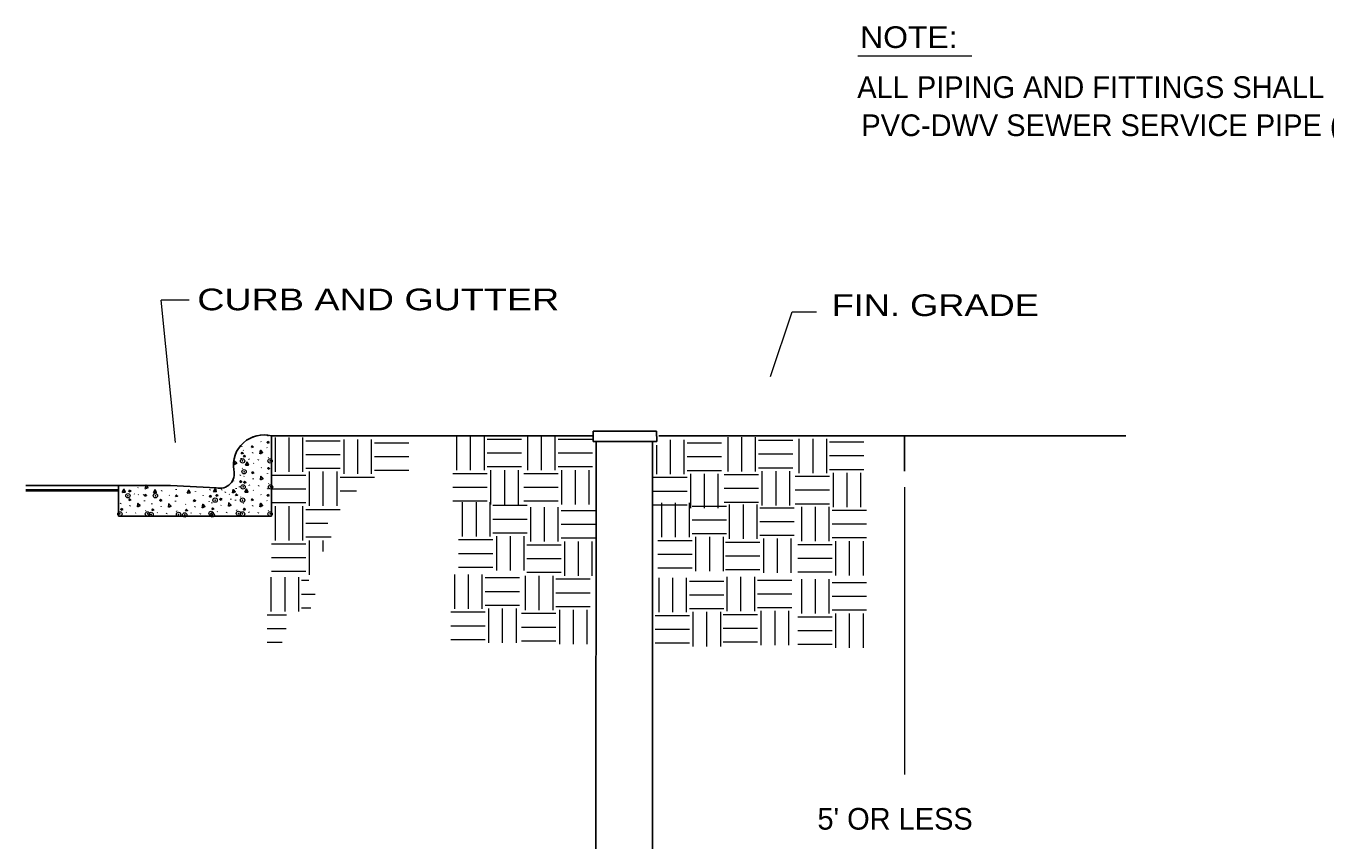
# Model space of a CAD drawing. Extents: x -7169 to 22381, y -5981 to 22381.
# Drawn here: x -6509 to 386, y 135 to 4455 of the extents above; entities that cross this region are included whole.
import ezdxf

# ---------------------------------------------------------------- set-up
doc = ezdxf.new("R2010")
doc.units = 0
doc.header["$LTSCALE"] = 46
doc.header["$PDMODE"] = 32
doc.header["$PDSIZE"] = 23
doc.layers.add('63', color=7, linetype='Continuous', lineweight=13)

msp = doc.modelspace()

# ---------------------------------------------------------------- linework, layer by layer
at = {"layer": '63'}
for p, q in [((-2094.14, 4296.03), (-1488.48, 4296.03)), ((-5642.63, 3000.04), (-5791, 3000.04)), ((-5716.4, 2244.21), (-5791, 3000.04)), ((-2557.43, 2595.22), (-2443.32, 2938.69)), ((-2443.32, 2938.69), (-2314.12, 2938.69)), ((-4224.05, 2279.44), (-4224.05, 2097.15)), ((-4151.13, 2279.44), (-4151.13, 2097.15)), ((-4078.22, 2279.44), (-4078.22, 2097.15)), ((-3848.2, 2279.44), (-3848.2, 2097.15)), ((-3775.29, 2279.44), (-3775.29, 2097.15)), ((-3702.37, 2279.44), (-3702.37, 2097.15)), ((-5187.04, 2271.31), (-5187.04, 2089.02)), ((-5114.12, 2271.31), (-5114.12, 2089.02)), ((-5041.2, 2271.31), (-5041.2, 2089.02)), ((-5024.32, 2254.36), (-4842.03, 2254.36)), ((-4822.76, 2260.25), (-4822.76, 2077.96)), ((-4749.84, 2260.25), (-4749.84, 2077.96)), ((-4676.93, 2260.25), (-4676.93, 2077.96)), ((-4660.05, 2243.3), (-4477.76, 2243.3)), ((-4061.34, 2262.48), (-3879.05, 2262.48)), ((-3685.49, 2262.48), (-3503.2, 2262.48)), ((-3163.21, 2230.7), (-3163.21, 2077.13)), ((-3090.3, 2259.42), (-3090.3, 2077.13)), ((-3017.38, 2259.42), (-3017.38, 2077.13)), ((-3000.5, 2242.47), (-2818.21, 2242.47)), ((-2784.06, 2273.87), (-2784.06, 2091.58)), ((-2711.15, 2273.87), (-2711.15, 2091.58)), ((-2638.23, 2273.87), (-2638.23, 2091.58)), ((-2621.35, 2256.91), (-2439.06, 2256.91)), ((-2406.56, 2264.99), (-2406.56, 2082.7)), ((-2333.65, 2264.99), (-2333.65, 2082.7)), ((-2260.73, 2264.99), (-2260.73, 2082.7)), ((-2243.85, 2248.04), (-2061.56, 2248.04)), ((-5024.32, 2181.44), (-4842.03, 2181.44)), ((-4660.05, 2170.38), (-4477.76, 2170.38)), ((-4061.34, 2189.57), (-3879.05, 2189.57)), ((-3685.49, 2189.57), (-3503.2, 2189.57)), ((-3000.5, 2169.55), (-2818.21, 2169.55)), ((-2621.35, 2184), (-2439.06, 2184)), ((-2243.85, 2175.12), (-2061.56, 2175.12)), ((-5206.61, 2072.06), (-5024.32, 2072.06)), ((-5024.32, 2108.52), (-4842.03, 2108.52)), ((-5006.09, 2090.29), (-5006.09, 1908)), ((-4933.18, 2090.29), (-4933.18, 1908)), ((-4860.26, 2090.29), (-4860.26, 1908)), ((-4660.05, 2097.46), (-4477.76, 2097.46)), ((-4243.63, 2080.19), (-4061.34, 2080.19)), ((-4061.34, 2116.65), (-3879.05, 2116.65)), ((-4043.11, 2098.42), (-4043.11, 1916.13)), ((-3970.19, 2098.42), (-3970.19, 1916.13)), ((-3897.27, 2098.42), (-3897.27, 1916.13)), ((-3867.78, 2080.19), (-3685.49, 2080.19)), ((-3685.49, 2116.65), (-3503.2, 2116.65)), ((-3667.26, 2098.42), (-3667.26, 1916.13)), ((-3594.34, 2098.42), (-3594.34, 1916.13)), ((-3521.43, 2098.42), (-3521.43, 1916.13)), ((-3000.5, 2096.63), (-2818.21, 2096.63)), ((-2982.27, 2078.4), (-2982.27, 1896.11)), ((-2909.35, 2078.4), (-2909.35, 1896.11)), ((-2836.44, 2078.4), (-2836.44, 1896.11)), ((-2803.64, 2074.62), (-2621.35, 2074.62)), ((-2621.35, 2111.08), (-2439.06, 2111.08)), ((-2603.12, 2092.85), (-2603.12, 1910.56)), ((-2530.2, 2092.85), (-2530.2, 1910.56)), ((-2457.29, 2092.85), (-2457.29, 1910.56)), ((-2243.85, 2102.2), (-2061.56, 2102.2)), ((-2225.62, 2083.97), (-2225.62, 1901.68)), ((-2152.71, 2083.97), (-2152.71, 1901.68)), ((-2079.79, 2083.97), (-2079.79, 1901.68)), ((-4842.34, 2061), (-4660.05, 2061)), ((-4243.63, 2007.28), (-4061.34, 2007.28)), ((-3867.78, 2007.28), (-3685.49, 2007.28)), ((-3182.79, 2060.17), (-3000.5, 2060.17)), ((-2803.64, 2001.71), (-2621.35, 2001.71)), ((-2426.14, 2065.74), (-2243.85, 2065.74)), ((-1845.53, 2007.17), (-1845.53, 483.4)), ((-5206.61, 1999.15), (-5024.32, 1999.15)), ((-4842.34, 1988.09), (-4755.69, 1988.09)), ((-4243.63, 1934.36), (-4061.34, 1934.36)), ((-3867.78, 1934.36), (-3685.49, 1934.36)), ((-3182.79, 1987.26), (-3000.5, 1987.26)), ((-2426.14, 1992.83), (-2243.85, 1992.83)), ((-5206.61, 1926.23), (-5024.32, 1926.23)), ((-5187.04, 1906.32), (-5187.04, 1724.02)), ((-5114.12, 1906.32), (-5114.12, 1724.02)), ((-5041.2, 1906.32), (-5041.2, 1724.02)), ((-5024.32, 1889.36), (-4842.03, 1889.36)), ((-4193.56, 1928.44), (-4193.56, 1746.14)), ((-4120.64, 1928.44), (-4120.64, 1746.14)), ((-4047.73, 1928.44), (-4047.73, 1746.14)), ((-4030.85, 1911.48), (-3848.55, 1911.48)), ((-3832.13, 1901.19), (-3832.13, 1718.9)), ((-3759.22, 1901.19), (-3759.22, 1718.9)), ((-3686.3, 1901.19), (-3686.3, 1718.9)), ((-3669.42, 1884.24), (-3487.13, 1884.24)), ((-3182.79, 1914.34), (-3000.5, 1914.34)), ((-3136.02, 1924.52), (-3136.02, 1742.23)), ((-3063.11, 1924.52), (-3063.11, 1742.23)), ((-2990.19, 1924.52), (-2990.19, 1742.23)), ((-2973.31, 1907.57), (-2791.02, 1907.57)), ((-2803.64, 1928.79), (-2621.35, 1928.79)), ((-2776.25, 1915.64), (-2776.25, 1733.35)), ((-2703.33, 1915.64), (-2703.33, 1733.35)), ((-2630.42, 1915.64), (-2630.42, 1733.35)), ((-2613.53, 1898.69), (-2431.24, 1898.69)), ((-2426.14, 1919.91), (-2243.85, 1919.91)), ((-2393.19, 1902.85), (-2393.19, 1720.56)), ((-2320.27, 1902.85), (-2320.27, 1720.56)), ((-2247.36, 1902.85), (-2247.36, 1720.56)), ((-2230.48, 1885.9), (-2048.19, 1885.9)), ((-5024.32, 1816.45), (-4907.22, 1816.45)), ((-4030.85, 1838.57), (-3848.55, 1838.57)), ((-3669.42, 1811.32), (-3487.13, 1811.32)), ((-2973.31, 1834.65), (-2791.02, 1834.65)), ((-2613.53, 1825.77), (-2431.24, 1825.77)), ((-2230.48, 1812.98), (-2048.19, 1812.98)), ((-5024.32, 1743.53), (-4889.9, 1743.53)), ((-5006.09, 1725.3), (-5006.09, 1543.01)), ((-4933.18, 1725.3), (-4933.18, 1665.55)), ((-4213.14, 1729.19), (-4030.85, 1729.19)), ((-4030.85, 1765.65), (-3848.55, 1765.65)), ((-4012.62, 1747.42), (-4012.62, 1565.13)), ((-3939.7, 1747.42), (-3939.7, 1565.13)), ((-3866.78, 1747.42), (-3866.78, 1565.13)), ((-3669.42, 1738.41), (-3487.13, 1738.41)), ((-3155.6, 1725.28), (-2973.31, 1725.28)), ((-2973.31, 1761.73), (-2791.02, 1761.73)), ((-2955.08, 1743.51), (-2955.08, 1561.21)), ((-2882.16, 1743.51), (-2882.16, 1561.21)), ((-2809.25, 1743.51), (-2809.25, 1561.21)), ((-2613.53, 1752.86), (-2431.24, 1752.86)), ((-2595.31, 1734.63), (-2595.31, 1552.34)), ((-2522.39, 1734.63), (-2522.39, 1552.34)), ((-2449.47, 1734.63), (-2449.47, 1552.34)), ((-2230.48, 1740.06), (-2048.19, 1740.06)), ((-5206.61, 1707.07), (-5024.32, 1707.07)), ((-4213.14, 1656.28), (-4030.85, 1656.28)), ((-3851.71, 1701.95), (-3669.42, 1701.95)), ((-3651.19, 1720.18), (-3651.19, 1537.89)), ((-3578.27, 1720.18), (-3578.27, 1537.89)), ((-3505.36, 1720.18), (-3505.36, 1537.89)), ((-2795.83, 1716.4), (-2613.53, 1716.4)), ((-2412.77, 1703.6), (-2230.48, 1703.6)), ((-2212.25, 1721.83), (-2212.25, 1539.54)), ((-2139.33, 1721.83), (-2139.33, 1539.54)), ((-2066.42, 1721.83), (-2066.42, 1539.54)), ((-5206.61, 1634.15), (-5024.32, 1634.15)), ((-3851.71, 1629.03), (-3669.42, 1629.03)), ((-3155.6, 1652.36), (-2973.31, 1652.36)), ((-2795.83, 1643.48), (-2613.53, 1643.48)), ((-2412.77, 1630.69), (-2230.48, 1630.69)), ((-5209.11, 1530.26), (-5209.11, 1347.97)), ((-5206.61, 1561.24), (-5024.32, 1561.24)), ((-5136.2, 1530.26), (-5136.2, 1347.97)), ((-5063.28, 1530.26), (-5063.28, 1347.97)), ((-4235.17, 1544.62), (-4235.17, 1362.33)), ((-4213.14, 1583.36), (-4030.85, 1583.36)), ((-4162.25, 1544.62), (-4162.25, 1362.33)), ((-4089.33, 1544.62), (-4089.33, 1362.33)), ((-4072.45, 1527.67), (-3890.16, 1527.67)), ((-3859.32, 1537.4), (-3859.32, 1355.11)), ((-3851.71, 1556.12), (-3669.42, 1556.12)), ((-3786.4, 1537.4), (-3786.4, 1355.11)), ((-3713.49, 1537.4), (-3713.49, 1355.11)), ((-3696.61, 1520.45), (-3514.32, 1520.45)), ((-3155.6, 1579.44), (-2973.31, 1579.44)), ((-3150.44, 1526.26), (-3150.44, 1343.97)), ((-3077.53, 1526.26), (-3077.53, 1343.97)), ((-3004.61, 1526.26), (-3004.61, 1343.97)), ((-2795.83, 1570.56), (-2613.53, 1570.56)), ((-2789.02, 1531.83), (-2789.02, 1349.54)), ((-2716.1, 1531.83), (-2716.1, 1349.54)), ((-2643.18, 1531.83), (-2643.18, 1349.54)), ((-2412.77, 1557.77), (-2230.48, 1557.77)), ((-2393.19, 1519.04), (-2393.19, 1336.74)), ((-2320.27, 1519.04), (-2320.27, 1336.74)), ((-2247.36, 1519.04), (-2247.36, 1336.74)), ((-5046.4, 1513.31), (-5008.24, 1513.31)), ((-4072.45, 1454.75), (-3890.16, 1454.75)), ((-2987.73, 1509.31), (-2805.44, 1509.31)), ((-2626.3, 1514.88), (-2444.01, 1514.88)), ((-2230.48, 1502.08), (-2048.19, 1502.08)), ((-5046.4, 1440.39), (-4973.95, 1440.39)), ((-4072.45, 1381.84), (-3890.16, 1381.84)), ((-3696.61, 1447.53), (-3514.32, 1447.53)), ((-2987.73, 1436.39), (-2805.44, 1436.39)), ((-2626.3, 1441.96), (-2444.01, 1441.96)), ((-2230.48, 1429.17), (-2048.19, 1429.17)), ((-5228.69, 1331.02), (-5126.97, 1331.02)), ((-5046.4, 1367.48), (-4997.49, 1367.48)), ((-4254.75, 1345.38), (-4072.45, 1345.38)), ((-4054.22, 1363.61), (-4054.22, 1181.32)), ((-3981.31, 1363.61), (-3981.31, 1181.32)), ((-3908.39, 1363.61), (-3908.39, 1181.32)), ((-3878.9, 1338.16), (-3696.61, 1338.16)), ((-3696.61, 1374.61), (-3514.32, 1374.61)), ((-3678.38, 1356.38), (-3678.38, 1174.09)), ((-3605.46, 1356.38), (-3605.46, 1174.09)), ((-3532.54, 1356.38), (-3532.54, 1174.09)), ((-3170.02, 1327.02), (-2987.73, 1327.02)), ((-2987.73, 1363.47), (-2805.44, 1363.47)), ((-2969.5, 1345.25), (-2969.5, 1162.95)), ((-2896.58, 1345.25), (-2896.58, 1162.95)), ((-2823.67, 1345.25), (-2823.67, 1162.95)), ((-2808.6, 1332.59), (-2626.3, 1332.59)), ((-2626.3, 1369.04), (-2444.01, 1369.04)), ((-2608.07, 1350.81), (-2608.07, 1168.52)), ((-2535.16, 1350.81), (-2535.16, 1168.52)), ((-2462.24, 1350.81), (-2462.24, 1168.52)), ((-2412.77, 1319.79), (-2230.48, 1319.79)), ((-2230.48, 1356.25), (-2048.19, 1356.25)), ((-2212.25, 1338.02), (-2212.25, 1155.73)), ((-2139.33, 1338.02), (-2139.33, 1155.73)), ((-2066.42, 1338.02), (-2066.42, 1155.73)), ((-5228.69, 1258.1), (-5128.61, 1258.1)), ((-4254.75, 1272.46), (-4072.45, 1272.46)), ((-3878.9, 1265.24), (-3696.61, 1265.24)), ((-3170.02, 1254.1), (-2987.73, 1254.1)), ((-2808.6, 1259.67), (-2626.3, 1259.67)), ((-2412.77, 1246.88), (-2230.48, 1246.88)), ((-5228.69, 1185.18), (-5149.04, 1185.18)), ((-4254.75, 1199.55), (-4072.45, 1199.55)), ((-3878.9, 1192.32), (-3696.61, 1192.32)), ((-3170.02, 1181.18), (-2987.73, 1181.18)), ((-2808.6, 1186.75), (-2626.3, 1186.75)), ((-2412.77, 1173.96), (-2230.48, 1173.96))]:
    msp.add_line(p, q, dxfattribs=at)
at = {"layer": '63', "lineweight": 25}
for p, q in [((-5226.79, 2278.14), (-5225.49, 2281.06)), ((-5205.55, 2279.57), (-5205.55, 1853.68)), ((-5205.55, 2279.57), (-5121.45, 2279.57)), ((-5149.04, 2279.57), (-3501.17, 2279.57)), ((-3498.31, 2249.83), (-3498.42, 2305.56)), ((-3498.42, 2305.23), (-3162.59, 2305.23)), ((-3162.59, 2305.23), (-3161.16, 2249.83)), ((-3149.73, 2279.57), (-2944.62, 2279.57)), ((-2944.62, 2279.57), (-672.21, 2279.57)), ((-1845.53, 2282.08), (-1845.53, 2091.87)), ((-5364.56, 2220.84), (-5363.26, 2223.76)), ((-5303.52, 2270.69), (-5302.22, 2273.61)), ((-5263.04, 2249.98), (-5261.75, 2248.03)), ((-5230.32, 2218.92), (-5229.99, 2216)), ((-3498.31, 2249.83), (-3161.16, 2249.83)), ((-3485.22, -1028.81), (-3483.56, 2249.31)), ((-3183.33, -1028.81), (-3183.33, 2249.83)), ((-5368.08, 2161.62), (-5367.76, 2158.7)), ((-5355.96, 2201.73), (-5354.67, 2204.65)), ((-5326.55, 2157.24), (-5325.26, 2155.3)), ((-5306.75, 2188.46), (-5305.46, 2191.38)), ((-5277.29, 2150.91), (-5275.99, 2153.82)), ((-5224.33, 2165.48), (-5223.03, 2163.54)), ((-5224.19, 2140.1), (-5222.89, 2143.02)), ((-5372.35, 2069.78), (-5371.06, 2072.69)), ((-5362.1, 2108.18), (-5360.8, 2106.24)), ((-5300.92, 2132.65), (-5299.62, 2135.57)), ((-5260.44, 2111.93), (-5259.15, 2109.99)), ((-5227.72, 2080.88), (-5227.39, 2077.96)), ((-6098.36, 2016.09), (-6509.39, 2016.09)), ((-6367.49, 2016.09), (-6341.21, 2016.09)), ((-6120.44, 2016.09), (-5741.83, 2016.09)), ((-6019.05, 1853.68), (-6019.05, 2016.09)), ((-5915.02, 2003.54), (-5913.72, 2006.45)), ((-5741.83, 2016.09), (-5499.23, 2003.3)), ((-5408.61, 2041.61), (-5407.32, 2039.67)), ((-5394.36, 1999.27), (-5393.06, 2002.19)), ((-5375.88, 2010.55), (-5375.56, 2007.64)), ((-5353.36, 2063.69), (-5352.07, 2066.61)), ((-5323.95, 2019.2), (-5322.66, 2017.26)), ((-5304.15, 2050.42), (-5302.86, 2053.34)), ((-5274.69, 2012.87), (-5273.39, 2015.78)), ((-5226.79, 1996.85), (-5225.49, 1999.77)), ((-5221.73, 2027.44), (-5220.44, 2025.5)), ((-5954.4, 1988.92), (-5953.1, 1991.83)), ((-5934.82, 1972.32), (-5933.52, 1970.38)), ((-5913.92, 1968.2), (-5912.63, 1966.25)), ((-5885.56, 1965.98), (-5884.26, 1968.9)), ((-5881.19, 1937.14), (-5880.87, 1934.23)), ((-5877.67, 1996.36), (-5876.37, 1999.28)), ((-5832.6, 1980.56), (-5831.3, 1978.62)), ((-5789.42, 1986.5), (-5788.13, 1989.41)), ((-5748.95, 1965.78), (-5747.66, 1963.83)), ((-5716.22, 1934.72), (-5715.9, 1931.81)), ((-5712.69, 1993.94), (-5711.4, 1996.86)), ((-5610.25, 1984.19), (-5608.95, 1987.11)), ((-5569.78, 1963.48), (-5568.48, 1961.53)), ((-5537.05, 1932.42), (-5536.72, 1929.5)), ((-5533.52, 1991.64), (-5532.22, 1994.56)), ((-5501.53, 1993.37), (-5500.23, 1996.29)), ((-5472.12, 1948.88), (-5470.83, 1946.94)), ((-5471.09, 1991.82), (-5469.79, 1994.74)), ((-5452.32, 1980.1), (-5451.02, 1983.01)), ((-5430.61, 1971.11), (-5429.32, 1969.16)), ((-5422.86, 1942.54), (-5421.56, 1945.46)), ((-5397.89, 1940.05), (-5397.56, 1937.13)), ((-5369.9, 1957.12), (-5368.6, 1955.18)), ((-5303.52, 1989.4), (-5302.22, 1992.32)), ((-5263.04, 1968.68), (-5261.75, 1966.74)), ((-5230.32, 1937.63), (-5229.99, 1934.71)), ((-6006.84, 1919.96), (-6005.55, 1922.87)), ((-5977.43, 1875.47), (-5976.14, 1873.52)), ((-5957.63, 1906.68), (-5956.34, 1909.6)), ((-5928.17, 1869.13), (-5926.87, 1872.04)), ((-5875.21, 1883.71), (-5873.91, 1881.76)), ((-5841.87, 1917.54), (-5840.58, 1920.45)), ((-5812.46, 1873.05), (-5811.17, 1871.1)), ((-5792.66, 1904.26), (-5791.36, 1907.18)), ((-5763.2, 1866.71), (-5761.9, 1869.62)), ((-5710.24, 1881.29), (-5708.94, 1879.34)), ((-5662.69, 1915.23), (-5661.4, 1918.15)), ((-5633.29, 1870.74), (-5631.99, 1868.8)), ((-5613.49, 1901.96), (-5612.19, 1904.88)), ((-5584.02, 1864.41), (-5582.73, 1867.32)), ((-5531.06, 1878.98), (-5529.77, 1877.04)), ((-5523.53, 1922.86), (-5522.24, 1925.78)), ((-5494.13, 1878.37), (-5492.83, 1876.43)), ((-5474.32, 1909.59), (-5473.03, 1912.51)), ((-5444.86, 1872.04), (-5443.56, 1874.95)), ((-5391.9, 1886.61), (-5390.61, 1884.67)), ((-5355.96, 1920.44), (-5354.67, 1923.36)), ((-5326.55, 1875.95), (-5325.26, 1874.01)), ((-5306.75, 1907.17), (-5305.46, 1910.08)), ((-5277.29, 1869.62), (-5275.99, 1872.53)), ((-5224.33, 1884.19), (-5223.03, 1882.25)), ((-5205.55, 1853.68), (-6019.05, 1853.68))]:
    msp.add_line(p, q, dxfattribs=at)
at = {"layer": '63', "lineweight": 40}
msp.add_line((-6023.59, 1990.4), (-6509.39, 1990.4), dxfattribs=at)
at = {"layer": '63', "lineweight": 25}
for points in [[(-5313.16, 2218.41), (-5309.28, 2226.51), (-5302.81, 2221.65)], [(-5229.05, 2241.56), (-5225.17, 2249.65), (-5218.69, 2244.79)], [(-5366.82, 2184.26), (-5362.94, 2192.35), (-5356.46, 2187.49)], [(-5355.32, 2167.74), (-5351.43, 2175.83), (-5344.95, 2170.98)], [(-5310.56, 2080.37), (-5306.68, 2088.47), (-5300.21, 2083.61)], [(-5226.45, 2103.52), (-5222.57, 2111.61), (-5216.09, 2106.75)], [(-5374.62, 2033.19), (-5370.73, 2041.29), (-5364.26, 2036.43)], [(-5352.72, 2029.7), (-5348.83, 2037.79), (-5342.36, 2032.94)], [(-5964.04, 1936.64), (-5960.16, 1944.73), (-5953.68, 1939.87)], [(-5963.58, 1982.82), (-5959.69, 1990.91), (-5953.22, 1986.05)], [(-5879.93, 1959.78), (-5876.05, 1967.87), (-5869.57, 1963.02)], [(-5799.07, 1934.22), (-5795.19, 1942.31), (-5788.71, 1937.45)], [(-5714.96, 1957.36), (-5711.08, 1965.45), (-5704.6, 1960.6)], [(-5619.89, 1931.91), (-5616.01, 1940.01), (-5609.54, 1935.15)], [(-5535.78, 1955.06), (-5531.9, 1963.15), (-5525.42, 1958.29)], [(-5500.88, 1959.38), (-5497, 1967.47), (-5490.52, 1962.61)], [(-5480.73, 1939.54), (-5476.85, 1947.64), (-5470.38, 1942.78)], [(-5396.62, 1962.69), (-5392.74, 1970.78), (-5386.26, 1965.92)], [(-5313.16, 1937.12), (-5309.28, 1945.22), (-5302.81, 1940.36)], [(-5229.05, 1960.27), (-5225.17, 1968.36), (-5218.69, 1963.5)], [(-6006.2, 1885.96), (-6002.31, 1894.06), (-5995.83, 1889.2)], [(-5841.22, 1883.54), (-5837.34, 1891.64), (-5830.86, 1886.78)], [(-5662.05, 1881.24), (-5658.16, 1889.33), (-5651.69, 1884.48)], [(-5522.89, 1888.87), (-5519, 1896.96), (-5512.53, 1892.11)], [(-5355.32, 1886.45), (-5351.43, 1894.54), (-5344.95, 1889.69)]]:
    msp.add_lwpolyline(points, close=True, dxfattribs=at)
for points in [[(-5405.13, 2127.81), (-5402.57, 2146.32), (-5390.97, 2134.34), (-5404.83, 2127.92)], [(-5344.62, 2123.91), (-5335.88, 2140.42), (-5329.08, 2125.21), (-5344.3, 2123.91)], [(-5267.36, 2185.11), (-5264.8, 2203.62), (-5253.2, 2191.64), (-5267.06, 2185.22)], [(-5875.63, 2000.19), (-5873.06, 2018.69), (-5861.47, 2006.72), (-5875.33, 2000.3)], [(-5514.79, 1983.09), (-5506.05, 1999.59), (-5499.25, 1984.38), (-5514.47, 1983.09)], [(-5264.76, 2047.07), (-5262.2, 2065.57), (-5250.6, 2053.6), (-5264.46, 2047.18)], [(-5998.1, 1980.18), (-5989.36, 1996.69), (-5982.56, 1981.47), (-5997.78, 1980.18)], [(-5833.13, 1977.76), (-5824.39, 1994.27), (-5817.59, 1979.05), (-5832.81, 1977.76)], [(-5653.95, 1975.46), (-5645.21, 1991.96), (-5638.41, 1976.75), (-5653.63, 1975.46)], [(-5412.93, 1976.75), (-5410.36, 1995.25), (-5398.77, 1983.28), (-5412.63, 1976.86)], [(-5347.22, 1980.66), (-5338.48, 1997.17), (-5331.68, 1981.96), (-5346.9, 1980.66)], [(-5918.24, 1903.34), (-5915.68, 1921.84), (-5904.08, 1909.86), (-5917.94, 1903.44)], [(-5753.27, 1900.91), (-5750.71, 1919.42), (-5739.11, 1907.44), (-5752.97, 1901.02)], [(-5574.1, 1898.61), (-5571.53, 1917.11), (-5559.94, 1905.14), (-5573.79, 1898.72)], [(-5434.93, 1906.24), (-5432.37, 1924.74), (-5420.77, 1912.77), (-5434.63, 1906.35)], [(-5267.36, 1903.82), (-5264.8, 1922.32), (-5253.2, 1910.35), (-5267.06, 1903.93)]]:
    msp.add_lwpolyline(points, dxfattribs=at)
for centre, radius, start, end in [((-5247.34, 2124.41), 160.68, 74.92854, 189.09635), ((-5482.29, 2080.06), 78.61, 257.55488, 13.95061)]:
    msp.add_arc(centre, radius, start, end, dxfattribs=at)
at = {"layer": '63'}
for p in [(-5359.7, 2147.06), (-5213.87, 2147.06), (-5351.64, 2089.76), (-5357.1, 2009.02), (-5211.27, 2009.02), (-5967.97, 1962.14), (-5822.13, 1962.14), (-5505.27, 1938.7), (-5359.44, 1938.7), (-6010.58, 1865.28), (-5864.75, 1865.28), (-5845.61, 1862.86), (-5699.78, 1862.86), (-5666.43, 1860.56), (-5527.27, 1868.19), (-5520.6, 1860.56), (-5381.44, 1868.19), (-5359.7, 1865.77), (-5213.87, 1865.77)]:
    msp.add_point(p, dxfattribs=at)

# ---------------------------------------------------------------- texts
for s, width, p in [('NOTE:', 1.1, (-2081.72, 4338.3)), ('CURB AND GUTTER', 1.3, (-5600.25, 2946.29)), ('FIN. GRADE', 1.25, (-2233.25, 2915.74))]:
    msp.add_text(s, height=115, dxfattribs=dict(at, width=width)).set_placement(p)
for s, p in [('ALL PIPING AND FITTINGS SHALL BE SCH. 40', (-2097.25, 4073.04)), ('PVC-DWV SEWER SERVICE PIPE (ASTM D-2665, D-1765)', (-2075.26, 3870.77)), ("5' OR LESS", (-2308.44, 190.25))]:
    msp.add_text(s, height=115, dxfattribs=at).set_placement(p)

doc.saveas('drawing.dxf')
